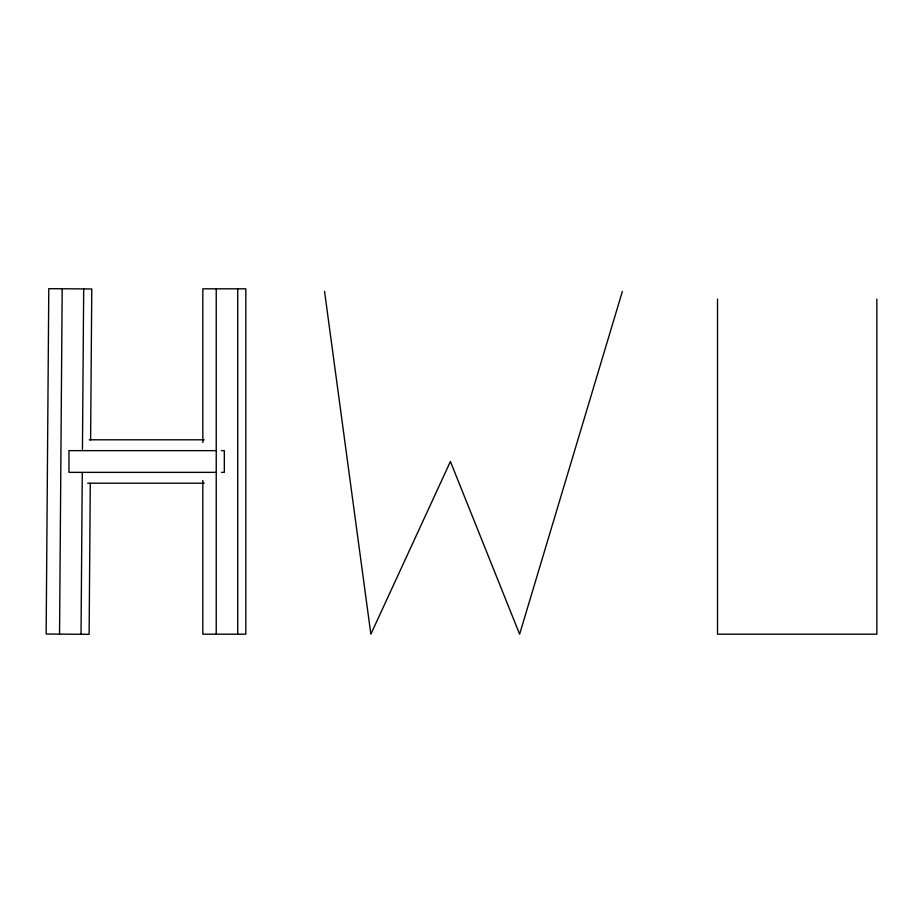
<?xml version="1.0" encoding="UTF-8"?>
<svg xmlns="http://www.w3.org/2000/svg" width="923" height="923" viewBox="0 0 923 923"><rect width="100%" height="100%" fill="white"/><g stroke="black" fill="none" stroke-linecap="round" stroke-linejoin="round"><path stroke-width="1.38" d="M59.545 634.124L62.187 288.749M81.039 634.286L82.274 473.118M82.447 449.397L83.681 288.922M90.281 483.248L89.127 634.343L46.15 634.02L48.792 288.657L91.769 288.98L90.616 439.959M622.379 291.38L519.626 634.182L450.412 461.5L370.861 634.182L324.55 291.38M89.243 439.798L204.202 439.798M215.694 450.643L68.96 450.643L68.96 472.357L215.694 472.357M221.451 450.643L224.324 450.643L224.324 472.357L221.451 472.357M87.662 483.202L204.179 483.202M876.85 299.087L876.85 634.182L717.517 634.182L717.517 299.087M237.719 288.818L237.719 634.182M216.236 288.818L216.236 634.182M202.829 442.509L202.829 288.818L245.818 288.818L245.818 634.182L202.829 634.182L202.829 480.491"/></g></svg>
